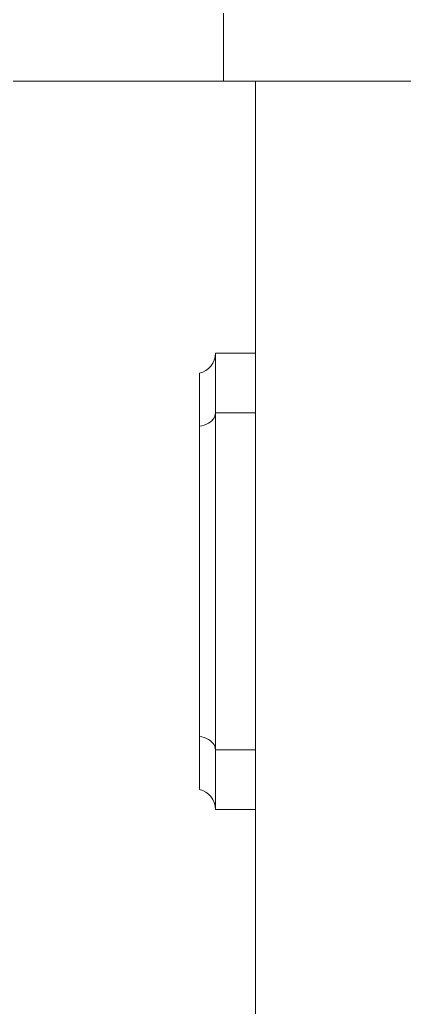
# Model space of a CAD drawing. Header units: millimetres. Extents: x 54 to 1314, y 20 to 614.
# Drawn here: x 721.26 to 726.07, y 183.05 to 195.39 of the extents above; entities that cross this region are included whole.
import ezdxf

# ---------------------------------------------------------------- set-up
doc = ezdxf.new("R2010")
doc.units = ezdxf.units.MM
doc.layers.add('А_ШТУКАТУРКА ФАСАД', color=7, linetype='Continuous', lineweight=15)

msp = doc.modelspace()

# ---------------------------------------------------------------- linework, layer by layer
at = {"layer": 'А_ШТУКАТУРКА ФАСАД', "lineweight": 15}
for p, q in [((723.709, 191.22), (724.209, 191.22)), ((723.709, 190.476), (723.709, 191.22)), ((723.509, 190.308), (723.509, 190.97)), ((723.709, 190.476), (724.209, 190.476)), ((723.709, 190.476), (723.709, 186.264)), ((723.509, 190.308), (723.509, 186.432)), ((723.509, 186.432), (723.509, 185.77)), ((723.709, 186.264), (724.209, 186.264)), ((723.709, 186.264), (723.709, 185.52)), ((724.209, 185.52), (723.709, 185.52))]:
    msp.add_line(p, q, dxfattribs=at)
at = {"layer": 'А_ШТУКАТУРКА ФАСАД', "color": 7}
for points in [[(708.609, 194.62), (723.809, 194.62), (723.809, 195.62), (708.609, 195.62)], [(723.809, 194.62), (837.409, 194.62), (837.409, 195.62), (723.809, 195.62)]]:
    msp.add_lwpolyline(points, close=True, dxfattribs=at)
msp.add_lwpolyline([(724.209, 194.62), (724.209, 182.12), (762.809, 182.12), (762.809, 160.62), (788.409, 160.62), (788.409, 182.12), (837.009, 182.12), (837.009, 194.62)], dxfattribs=at)
at = {"layer": 'А_ШТУКАТУРКА ФАСАД', "lineweight": 15, "flags": 128}
for points in [[(723.509, 190.308), (723.539, 190.314), (723.568, 190.322), (723.595, 190.333), (723.62, 190.346), (723.643, 190.36), (723.663, 190.377), (723.679, 190.395), (723.692, 190.414), (723.702, 190.434), (723.707, 190.455), (723.709, 190.476)], [(723.509, 186.432), (723.539, 186.426), (723.568, 186.418), (723.595, 186.407), (723.62, 186.394), (723.643, 186.38), (723.663, 186.363), (723.679, 186.345), (723.692, 186.326), (723.702, 186.306), (723.707, 186.285), (723.709, 186.264)]]:
    msp.add_lwpolyline(points, dxfattribs=at)
at = {"layer": 'А_ШТУКАТУРКА ФАСАД', "lineweight": 15}
for centre, start, end in [((723.453, 191.22), 282.6804, 0), ((723.453, 185.52), 0, 77.3196)]:
    msp.add_arc(centre, 0.256, start, end, dxfattribs=at)

doc.saveas('drawing.dxf')
